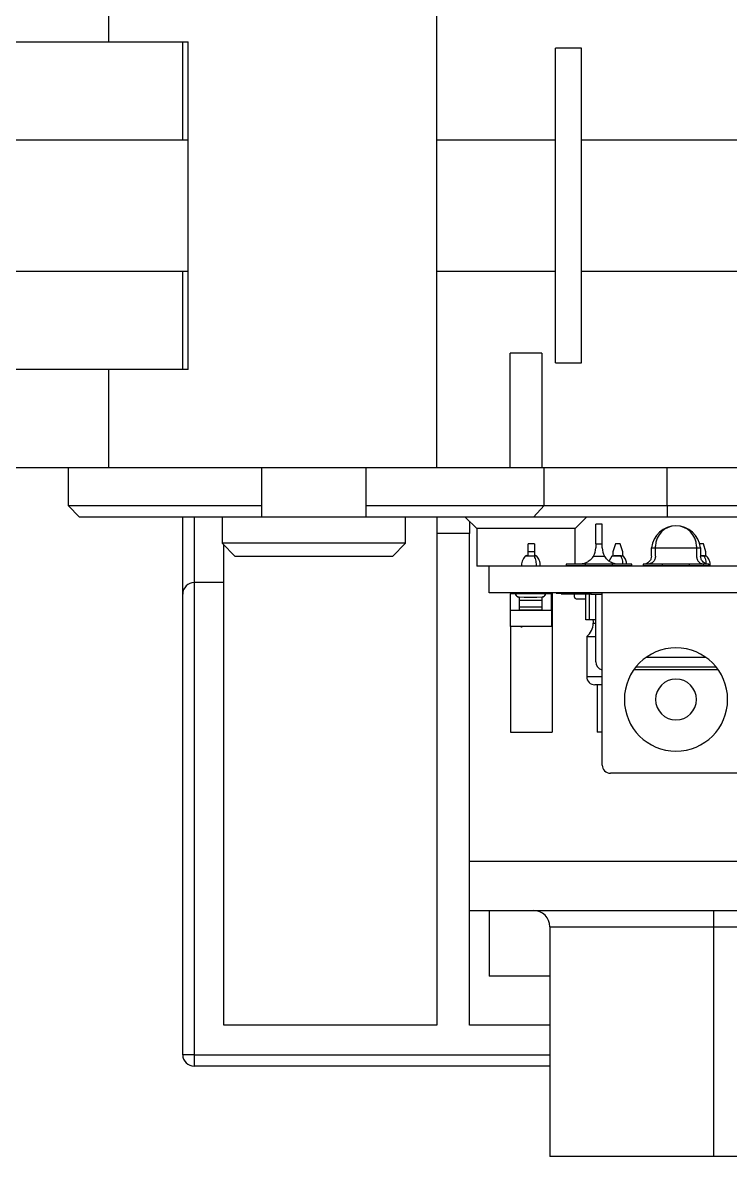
# Model space of a CAD drawing. Header units: millimetres. Extents: x -2889 to 8174, y 2447 to 8478.
# Drawn here: x 2680.43 to 2684.75, y 3455.52 to 3462.44 of the extents above; entities that cross this region are included whole.
import ezdxf

# ---------------------------------------------------------------- set-up
doc = ezdxf.new("R2010")
doc.units = ezdxf.units.MM

msp = doc.modelspace()

# ---------------------------------------------------------------- linework, layer by layer
at = {"color": 7, "linetype": 'Continuous', "lineweight": 25}
for p, q in [((2680.9587, 3462.3195), (2680.9587, 3462.9195)), ((2682.9587, 3459.7195), (2682.9587, 3462.9195)), ((2677.548, 3462.3195), (2680.9587, 3462.3195)), ((2680.9587, 3462.3195), (2681.4415, 3462.3195)), ((2681.4087, 3461.7195), (2681.4087, 3462.3195)), ((2681.4415, 3460.3195), (2681.4415, 3462.3195)), ((2683.8425, 3462.2795), (2683.6825, 3462.2795)), ((2683.6825, 3460.3595), (2683.6825, 3462.2795)), ((2683.8425, 3460.3595), (2683.8425, 3462.2795)), ((2681.4415, 3461.7195), (2678.7225, 3461.7195)), ((2683.6825, 3461.7195), (2682.9587, 3461.7195)), ((2686.6587, 3461.7195), (2683.8425, 3461.7195)), ((2678.7225, 3460.9195), (2681.4415, 3460.9195)), ((2681.4087, 3460.3195), (2681.4087, 3460.9195)), ((2682.9587, 3460.9195), (2683.6825, 3460.9195)), ((2683.8425, 3460.9195), (2686.6587, 3460.9195)), ((2683.4063, 3459.7195), (2683.4063, 3460.4195)), ((2683.599, 3460.4195), (2683.4063, 3460.4195)), ((2683.599, 3460.4195), (2683.599, 3459.7195)), ((2683.6825, 3460.3595), (2683.8425, 3460.3595)), ((2680.9587, 3460.3195), (2677.548, 3460.3195)), ((2680.9587, 3459.7195), (2680.9587, 3460.3195)), ((2681.4415, 3460.3195), (2680.9587, 3460.3195)), ((2680.9587, 3459.7195), (2677.548, 3459.7195)), ((2680.7087, 3459.7195), (2680.7087, 3459.4895)), ((2682.9587, 3459.7195), (2680.9587, 3459.7195)), ((2681.8887, 3459.7195), (2681.8887, 3459.4195)), ((2682.5287, 3459.4195), (2682.5287, 3459.7195)), ((2683.615, 3459.7195), (2682.9587, 3459.7195)), ((2683.615, 3459.4895), (2683.615, 3459.7195)), ((2684.365, 3459.7195), (2683.615, 3459.7195)), ((2684.365, 3459.4895), (2684.365, 3459.7195)), ((2686.6587, 3459.7195), (2684.365, 3459.7195)), ((2680.7087, 3459.4895), (2680.7787, 3459.4195)), ((2680.7087, 3459.4895), (2681.8887, 3459.4895)), ((2682.5287, 3459.4895), (2683.615, 3459.4895)), ((2683.615, 3459.4895), (2683.5494, 3459.4195)), ((2683.615, 3459.4895), (2684.365, 3459.4895)), ((2684.365, 3459.4895), (2684.365, 3459.4195)), ((2684.365, 3459.4895), (2689.0625, 3459.4895)), ((2681.6587, 3459.4195), (2680.7787, 3459.4195)), ((2681.4087, 3458.9495), (2681.4087, 3459.4195)), ((2681.6487, 3459.4195), (2681.6487, 3459.2595)), ((2682.6903, 3459.4195), (2681.6487, 3459.4195)), ((2682.7687, 3459.4195), (2682.6903, 3459.4195)), ((2682.7687, 3459.2595), (2682.7687, 3459.4195)), ((2683.5494, 3459.4195), (2682.7687, 3459.4195)), ((2682.9587, 3459.4195), (2682.9587, 3459.3195)), ((2683.1327, 3459.4195), (2683.2027, 3459.3495)), ((2683.1587, 3459.3935), (2683.1587, 3459.3195)), ((2684.365, 3459.4195), (2683.5494, 3459.4195)), ((2683.8027, 3459.3495), (2683.8727, 3459.4195)), ((2689.0625, 3459.4195), (2684.365, 3459.4195)), ((2682.9587, 3459.3195), (2682.9587, 3456.3195)), ((2683.1587, 3459.3195), (2682.9587, 3459.3195)), ((2683.1587, 3457.3195), (2683.1587, 3459.3195)), ((2683.2027, 3459.3495), (2683.2027, 3459.1195)), ((2683.8027, 3459.3495), (2683.2027, 3459.3495)), ((2683.8027, 3459.1315), (2683.8027, 3459.3495)), ((2683.9687, 3459.3765), (2683.9287, 3459.3765)), ((2683.9287, 3459.2565), (2683.9287, 3459.3765)), ((2683.9687, 3459.2565), (2683.9687, 3459.3765)), ((2681.6487, 3459.2595), (2681.7287, 3459.1795)), ((2682.6903, 3459.2595), (2681.6487, 3459.2595)), ((2681.6587, 3459.0195), (2681.6587, 3459.2495)), ((2682.6887, 3459.1795), (2682.7687, 3459.2595)), ((2682.7687, 3459.2595), (2682.6903, 3459.2595)), ((2683.5157, 3459.2065), (2683.5157, 3459.2565)), ((2683.5557, 3459.2565), (2683.5157, 3459.2565)), ((2683.5557, 3459.2565), (2683.5557, 3459.2065)), ((2683.9287, 3459.2565), (2683.9287, 3459.2315)), ((2683.9287, 3459.2565), (2683.9687, 3459.2565)), ((2683.9687, 3459.2315), (2683.9687, 3459.2565)), ((2684.0487, 3459.2565), (2684.0337, 3459.2065)), ((2684.0787, 3459.2565), (2684.0487, 3459.2565)), ((2684.0937, 3459.2065), (2684.0787, 3459.2565)), ((2684.5867, 3459.2565), (2684.5632, 3459.2565)), ((2684.6017, 3459.2065), (2684.5867, 3459.2565)), ((2682.6215, 3459.1795), (2681.7287, 3459.1795)), ((2682.6887, 3459.1795), (2682.6215, 3459.1795)), ((2683.5058, 3459.1845), (2683.5157, 3459.1845)), ((2683.5557, 3459.2065), (2683.5157, 3459.2065)), ((2683.5157, 3459.1819), (2683.5157, 3459.2065)), ((2683.5557, 3459.2065), (2683.5557, 3459.1794)), ((2683.5557, 3459.1845), (2683.5614, 3459.1845)), ((2683.9153, 3459.1815), (2683.982, 3459.1815)), ((2684.0274, 3459.1814), (2684.01, 3459.1516)), ((2684.0337, 3459.2065), (2684.0337, 3459.1827)), ((2684.0407, 3459.1845), (2684.0777, 3459.1845)), ((2684.0777, 3459.1845), (2684.0843, 3459.1845)), ((2684.0937, 3459.1808), (2684.0937, 3459.2065)), ((2684.2687, 3459.1815), (2684.2687, 3459.2165)), ((2684.2937, 3459.2315), (2684.2937, 3459.2415)), ((2684.2937, 3459.2315), (2684.5437, 3459.2315)), ((2684.2937, 3459.1815), (2684.2937, 3459.2315)), ((2684.5437, 3459.2415), (2684.5437, 3459.2315)), ((2684.5437, 3459.2315), (2684.5437, 3459.1815)), ((2684.5687, 3459.2165), (2684.5687, 3459.1815)), ((2684.5687, 3459.1845), (2684.5857, 3459.1845)), ((2684.5857, 3459.1845), (2684.5923, 3459.1845)), ((2684.6017, 3459.1808), (2684.6017, 3459.2065)), ((2683.2787, 3459.1195), (2683.2027, 3459.1195)), ((2688.6387, 3459.1195), (2683.2787, 3459.1195)), ((2683.2787, 3458.9565), (2683.2787, 3459.1195)), ((2683.7487, 3459.1315), (2683.7487, 3459.1215)), ((2683.8287, 3459.1315), (2683.7487, 3459.1315)), ((2683.8658, 3459.1215), (2683.7487, 3459.1215)), ((2683.8027, 3459.1195), (2683.8027, 3459.1215)), ((2683.8658, 3459.1315), (2683.8358, 3459.1315)), ((2683.8658, 3459.1215), (2683.8658, 3459.1315)), ((2684.0315, 3459.1315), (2683.8658, 3459.1315)), ((2684.0315, 3459.1215), (2683.8658, 3459.1215)), ((2683.9287, 3459.1195), (2683.9287, 3459.1215)), ((2683.9687, 3459.1195), (2683.9687, 3459.1215)), ((2684.0315, 3459.1215), (2684.0315, 3459.1315)), ((2684.0615, 3459.1315), (2684.0315, 3459.1315)), ((2684.1487, 3459.1215), (2684.0315, 3459.1215)), ((2684.1487, 3459.1315), (2684.0687, 3459.1315)), ((2684.1487, 3459.1215), (2684.1487, 3459.1315)), ((2684.2187, 3459.1315), (2684.2187, 3459.1215)), ((2684.2437, 3459.1315), (2684.2187, 3459.1315)), ((2684.3358, 3459.1215), (2684.2187, 3459.1215)), ((2684.3358, 3459.1315), (2684.2558, 3459.1315)), ((2684.2687, 3459.1195), (2684.2687, 3459.1215)), ((2684.2937, 3459.1195), (2684.2937, 3459.1215)), ((2684.3358, 3459.1215), (2684.3358, 3459.1315)), ((2684.5015, 3459.1315), (2684.3358, 3459.1315)), ((2684.5015, 3459.1215), (2684.3358, 3459.1215)), ((2684.5015, 3459.1215), (2684.5015, 3459.1315)), ((2684.5815, 3459.1315), (2684.5015, 3459.1315)), ((2684.6187, 3459.1215), (2684.5015, 3459.1215)), ((2684.5437, 3459.1215), (2684.5437, 3459.1195)), ((2684.5687, 3459.1215), (2684.5687, 3459.1195)), ((2684.6187, 3459.1315), (2684.5937, 3459.1315)), ((2684.6187, 3459.1215), (2684.6187, 3459.1315)), ((2681.4787, 3459.0195), (2681.4787, 3456.1395)), ((2681.6587, 3459.0195), (2681.4787, 3459.0195)), ((2681.6587, 3456.3195), (2681.6587, 3459.0195)), ((2681.4087, 3456.1395), (2681.4087, 3458.9495)), ((2683.9687, 3458.9565), (2683.2787, 3458.9565)), ((2683.408, 3458.9565), (2683.408, 3458.9515)), ((2683.408, 3458.8515), (2683.408, 3458.9515)), ((2683.658, 3458.9515), (2683.408, 3458.9515)), ((2683.4308, 3458.951), (2683.4308, 3458.9515)), ((2683.463, 3458.9326), (2683.4928, 3458.9315)), ((2683.463, 3458.9102), (2683.463, 3458.9326)), ((2683.603, 3458.9102), (2683.463, 3458.9102)), ((2683.463, 3458.8705), (2683.463, 3458.9102)), ((2683.5688, 3458.9315), (2683.603, 3458.9332)), ((2683.603, 3458.9102), (2683.603, 3458.9332)), ((2683.603, 3458.8705), (2683.603, 3458.9102)), ((2683.6308, 3458.951), (2683.6308, 3458.9515)), ((2683.658, 3458.9565), (2683.658, 3458.9515)), ((2683.658, 3458.8515), (2683.658, 3458.9515)), ((2683.6627, 3458.9565), (2683.6627, 3458.1065)), ((2683.6874, 3458.9555), (2683.6874, 3458.9565)), ((2683.6874, 3458.9555), (2683.6887, 3458.9555)), ((2683.6887, 3458.9555), (2683.6887, 3458.9565)), ((2683.6887, 3458.9555), (2683.6977, 3458.9555)), ((2683.6977, 3458.9555), (2683.6977, 3458.9565)), ((2683.699, 3458.9555), (2683.699, 3458.9565)), ((2683.699, 3458.9555), (2683.7092, 3458.9555)), ((2683.7092, 3458.9555), (2683.7092, 3458.9565)), ((2683.7092, 3458.9555), (2683.7187, 3458.9555)), ((2683.7187, 3458.9565), (2683.7187, 3458.9515)), ((2683.7187, 3458.9515), (2683.8687, 3458.9515)), ((2683.7987, 3458.9315), (2683.7987, 3458.9515)), ((2683.8087, 3458.9215), (2683.8687, 3458.9215)), ((2683.8687, 3458.9565), (2683.8687, 3458.9515)), ((2683.8687, 3458.7915), (2683.8687, 3458.9515)), ((2683.8687, 3458.9515), (2683.8887, 3458.9515)), ((2683.8762, 3458.9555), (2683.8762, 3458.9565)), ((2683.8887, 3458.9515), (2683.8887, 3458.7915)), ((2683.8887, 3458.9515), (2683.8987, 3458.9515)), ((2683.8987, 3458.9565), (2683.8987, 3458.9465)), ((2683.9687, 3458.9465), (2683.8987, 3458.9465)), ((2683.9287, 3458.5365), (2683.9287, 3458.9465)), ((2683.9687, 3457.9065), (2683.9687, 3458.9565)), ((2684.8687, 3458.9565), (2683.9687, 3458.9565)), ((2683.408, 3458.7515), (2683.408, 3458.8515)), ((2683.408, 3458.8515), (2683.658, 3458.8515)), ((2683.603, 3458.8705), (2683.463, 3458.8705)), ((2683.463, 3458.8515), (2683.463, 3458.8705)), ((2683.603, 3458.8515), (2683.463, 3458.8515)), ((2683.603, 3458.8515), (2683.603, 3458.8705)), ((2683.658, 3458.8515), (2683.658, 3458.7515)), ((2683.8887, 3458.7915), (2683.8687, 3458.7915)), ((2683.9287, 3458.7915), (2683.8887, 3458.7915)), ((2683.658, 3458.7515), (2683.408, 3458.7515)), ((2683.4087, 3458.7515), (2683.4087, 3458.1065)), ((2683.4721, 3458.7505), (2683.4721, 3458.7515)), ((2683.4721, 3458.7505), (2683.4796, 3458.7505)), ((2683.4796, 3458.7505), (2683.4796, 3458.7515)), ((2683.5721, 3458.7505), (2683.5721, 3458.7515)), ((2683.8737, 3458.6915), (2683.8737, 3458.4465)), ((2683.8737, 3458.6915), (2683.9287, 3458.6915)), ((2684.6772, 3458.4865), (2684.1601, 3458.4865)), ((2684.1753, 3458.5065), (2684.662, 3458.5065)), ((2683.9687, 3458.3965), (2683.9237, 3458.3965)), ((2683.9367, 3458.3965), (2683.9367, 3458.1065)), ((2683.4087, 3458.1065), (2683.6627, 3458.1065)), ((2683.9687, 3458.1065), (2683.9367, 3458.1065)), ((2684.8187, 3457.8565), (2684.0187, 3457.8565)), ((2683.1587, 3457.0195), (2683.1587, 3457.3195)), ((2683.1587, 3457.3195), (2686.1587, 3457.3195)), ((2683.1587, 3456.3195), (2683.1587, 3457.0195)), ((2683.1587, 3457.0195), (2686.1587, 3457.0195)), ((2683.2787, 3457.0195), (2683.2787, 3456.6195)), ((2684.649, 3456.9195), (2684.649, 3457.0195)), ((2683.649, 3456.9195), (2683.649, 3455.5195)), ((2683.649, 3456.9195), (2683.649, 3455.5195)), ((2684.649, 3455.5195), (2684.649, 3456.9195)), ((2683.649, 3456.6195), (2683.2787, 3456.6195)), ((2682.9587, 3456.3195), (2681.6587, 3456.3195)), ((2683.649, 3456.3195), (2683.1587, 3456.3195)), ((2681.4787, 3456.1395), (2681.4087, 3456.1395)), ((2681.4787, 3456.1395), (2681.4787, 3456.0695)), ((2683.649, 3456.0695), (2681.4787, 3456.0695)), ((2684.649, 3455.5195), (2683.649, 3455.5195)), ((2685.649, 3455.5195), (2684.649, 3455.5195))]:
    msp.add_line(p, q, dxfattribs=at)
at = {"color": 8, "linetype": 'Continuous', "lineweight": 25}
for p, q in [((2681.4787, 3459.4195), (2681.4787, 3459.0195)), ((2683.5528, 3459.1814), (2683.4984, 3459.1814)), ((2683.5687, 3459.1814), (2683.5557, 3459.1814)), ((2684.0817, 3459.1814), (2684.0274, 3459.1814)), ((2684.0931, 3459.1814), (2684.0817, 3459.1814)), ((2684.0976, 3459.1814), (2684.0937, 3459.1814)), ((2684.2694, 3459.2315), (2684.2937, 3459.2315)), ((2684.5437, 3459.2315), (2684.5679, 3459.2315)), ((2684.5897, 3459.1814), (2684.5687, 3459.1814)), ((2684.6011, 3459.1814), (2684.5897, 3459.1814)), ((2684.6056, 3459.1814), (2684.6017, 3459.1814)), ((2683.9137, 3458.7715), (2683.9287, 3458.7715)), ((2684.2382, 3458.5648), (2684.5991, 3458.5648)), ((2683.8737, 3458.4465), (2683.9687, 3458.4465)), ((2683.649, 3456.9195), (2684.649, 3456.9195)), ((2684.649, 3456.9195), (2685.649, 3456.9195)), ((2681.4787, 3456.1395), (2683.649, 3456.1395))]:
    msp.add_line(p, q, dxfattribs=at)
at = {"color": 7, "linetype": 'Continuous', "lineweight": 25, "flags": 128}
msp.add_lwpolyline([(2683.9116, 3458.7915), (2683.913, 3458.7831), (2683.9137, 3458.7715)], dxfattribs=at)
at = {"color": 7, "linetype": 'Continuous', "lineweight": 25}
for centre, radius, start, end in [((2684.4187, 3459.2165), 0.15, 5.73917, 174.26083), ((2684.4187, 3459.2415), 0.125, 0, 180), ((2683.5058, 3459.1745), 0.01, 90, 137.01202), ((2683.5614, 3459.1745), 0.01, 42.98798, 90), ((2683.8287, 3459.2315), 0.1, 330, 0), ((2684.0687, 3459.2315), 0.1, 180, 210), ((2684.0347, 3459.1745), 0.01, 96.0935, 137.01202), ((2684.0771, 3459.1797), 0.00493, 20.29883, 82.71681), ((2684.0903, 3459.1745), 0.01, 42.98798, 70.4664), ((2684.5851, 3459.1797), 0.00493, 20.29883, 82.71681), ((2684.5983, 3459.1745), 0.01, 42.98798, 70.4664), ((2681.4787, 3458.9495), 0.07, 90, 180), ((2683.8087, 3458.9315), 0.01, 180, 270), ((2683.8137, 3458.7715), 0.1, 306.8699, 0), ((2684.4187, 3458.3065), 0.315, 0, 180), ((2683.9787, 3458.5365), 0.05, 180, 258.46304), ((2683.9237, 3458.4465), 0.05, 180, 270), ((2684.4187, 3458.3065), 0.125, 0, 180), ((2684.4187, 3458.3065), 0.315, 180, 0), ((2684.4187, 3458.3065), 0.125, 180, 0), ((2684.0187, 3457.9065), 0.05, 180, 270), ((2683.549, 3456.9195), 0.1, 0, 90), ((2681.4787, 3456.1395), 0.07, 180, 270)]:
    msp.add_arc(centre, radius, start, end, dxfattribs=at)
for points, knots in [([(2683.4984, 3459.1814), (2683.491, 3459.1712), (2683.4774, 3459.1527), (2683.4764, 3459.1299), (2683.4759, 3459.1195)], [0, 0, 0, 0, 0.547105, 1, 1, 1, 1]), ([(2683.5528, 3459.1814), (2683.5568, 3459.1712), (2683.5642, 3459.1527), (2683.5648, 3459.1299), (2683.5651, 3459.1195)], [0, 0, 0, 0, 0.547105, 1, 1, 1, 1]), ([(2683.5912, 3459.1195), (2683.5903, 3459.1326), (2683.5887, 3459.1556), (2683.5747, 3459.1736), (2683.5687, 3459.1814)], [0, 0, 0, 0, 0.568245, 1, 1, 1, 1]), ([(2683.9153, 3459.1815), (2683.9104, 3459.1746), (2683.8998, 3459.1591), (2683.8798, 3459.1446), (2683.857, 3459.1345), (2683.8417, 3459.1327), (2683.8328, 3459.1316)], [0, 0, 0, 0, 0.225357, 0.499423, 0.710065, 1, 1, 1, 1]), ([(2684.0645, 3459.1316), (2684.0568, 3459.1325), (2684.0416, 3459.1341), (2684.0193, 3459.1434), (2684.0018, 3459.1562), (2683.9895, 3459.1698), (2683.9845, 3459.1777), (2683.982, 3459.1815)], [0, 0, 0, 0, 0.248917, 0.498585, 0.748607, 0.879847, 1, 1, 1, 1]), ([(2684.118, 3459.1315), (2684.1173, 3459.1404), (2684.1156, 3459.159), (2684.1038, 3459.1736), (2684.0976, 3459.1814)], [0, 0, 0, 0, 0.472431, 1, 1, 1, 1]), ([(2684.2687, 3459.1815), (2684.268, 3459.1758), (2684.2666, 3459.1632), (2684.255, 3459.1443), (2684.2422, 3459.138), (2684.234, 3459.134)], [0, 0, 0, 0, 0.229446, 0.500161, 1, 1, 1, 1]), ([(2684.2937, 3459.1815), (2684.2928, 3459.1748), (2684.2907, 3459.1598), (2684.2795, 3459.1454), (2684.265, 3459.1352), (2684.2546, 3459.133), (2684.2487, 3459.1318)], [0, 0, 0, 0, 0.224684, 0.499429, 0.713368, 1, 1, 1, 1]), ([(2684.2687, 3459.2165), (2684.2687, 3459.2193), (2684.2688, 3459.2243), (2684.2692, 3459.2293), (2684.2694, 3459.2315)], [0, 0, 0, 0, 0.559879, 1, 1, 1, 1]), ([(2684.5437, 3459.1815), (2684.5445, 3459.1748), (2684.5465, 3459.1598), (2684.5579, 3459.1454), (2684.5722, 3459.1352), (2684.5826, 3459.133), (2684.5886, 3459.1318)], [0, 0, 0, 0, 0.226222, 0.499422, 0.713368, 1, 1, 1, 1]), ([(2684.5679, 3459.2315), (2684.5681, 3459.2287), (2684.5686, 3459.2237), (2684.5686, 3459.2187), (2684.5687, 3459.2165)], [0, 0, 0, 0, 0.559879, 1, 1, 1, 1]), ([(2684.6033, 3459.134), (2684.5951, 3459.138), (2684.5824, 3459.1443), (2684.5707, 3459.1631), (2684.5693, 3459.1758), (2684.5687, 3459.1815)], [0, 0, 0, 0, 0.497743, 0.769671, 1, 1, 1, 1]), ([(2684.6282, 3459.1195), (2684.6273, 3459.1326), (2684.6257, 3459.1556), (2684.6117, 3459.1736), (2684.6056, 3459.1814)], [0, 0, 0, 0, 0.568245, 1, 1, 1, 1]), ([(2683.8328, 3459.1316), (2683.8321, 3459.1316), (2683.8307, 3459.1316), (2683.8293, 3459.1315), (2683.8287, 3459.1315)], [0, 0, 0, 0, 0.559949, 1, 1, 1, 1]), ([(2683.8358, 3459.1315), (2683.8353, 3459.1316), (2683.8343, 3459.1316), (2683.8333, 3459.1316), (2683.8328, 3459.1316)], [0, 0, 0, 0, 0.5601149, 1, 1, 1, 1]), ([(2684.0645, 3459.1316), (2684.0639, 3459.1316), (2684.0629, 3459.1316), (2684.0619, 3459.1315), (2684.0615, 3459.1315)], [0, 0, 0, 0, 0.559898, 1, 1, 1, 1]), ([(2684.0687, 3459.1315), (2684.0679, 3459.1316), (2684.0665, 3459.1316), (2684.0651, 3459.1316), (2684.0645, 3459.1316)], [0, 0, 0, 0, 0.5600574, 1, 1, 1, 1]), ([(2684.234, 3459.134), (2684.2312, 3459.1332), (2684.2261, 3459.1318), (2684.2209, 3459.1316), (2684.2187, 3459.1315)], [0, 0, 0, 0, 0.557198, 1, 1, 1, 1]), ([(2684.2487, 3459.1318), (2684.2477, 3459.1317), (2684.2461, 3459.1316), (2684.2444, 3459.1316), (2684.2437, 3459.1315)], [0, 0, 0, 0, 0.559706, 1, 1, 1, 1]), ([(2684.2558, 3459.1315), (2684.2545, 3459.1316), (2684.2521, 3459.1316), (2684.2497, 3459.1317), (2684.2487, 3459.1318)], [0, 0, 0, 0, 0.560166, 1, 1, 1, 1]), ([(2684.5886, 3459.1318), (2684.5873, 3459.1317), (2684.5849, 3459.1316), (2684.5825, 3459.1316), (2684.5815, 3459.1315)], [0, 0, 0, 0, 0.559853, 1, 1, 1, 1]), ([(2684.5937, 3459.1315), (2684.5927, 3459.1316), (2684.591, 3459.1316), (2684.5894, 3459.1317), (2684.5886, 3459.1318)], [0, 0, 0, 0, 0.560332, 1, 1, 1, 1]), ([(2684.6187, 3459.1315), (2684.6157, 3459.1317), (2684.6106, 3459.1319), (2684.6055, 3459.1333), (2684.6033, 3459.134)], [0, 0, 0, 0, 0.563153, 1, 1, 1, 1]), ([(2683.4583, 3458.9315), (2683.4563, 3458.9318), (2683.4521, 3458.9323), (2683.4473, 3458.9358), (2683.4442, 3458.9397), (2683.4424, 3458.9431), (2683.4412, 3458.9469), (2683.441, 3458.9496), (2683.4409, 3458.951)], [0, 0, 0, 0, 0.250181, 0.499968, 0.625289, 0.747174, 0.868967, 1, 1, 1, 1]), ([(2683.4409, 3458.951), (2683.441, 3458.9496), (2683.4412, 3458.9469), (2683.4424, 3458.943), (2683.4442, 3458.9397), (2683.4473, 3458.9358), (2683.4521, 3458.9323), (2683.4563, 3458.9318), (2683.4583, 3458.9315)], [0, 0, 0, 0, 0.131576, 0.253838, 0.376107, 0.501643, 0.750924, 1, 1, 1, 1]), ([(2683.4583, 3458.9315), (2683.4592, 3458.9315), (2683.4607, 3458.9315), (2683.4623, 3458.9315), (2683.463, 3458.9315)], [0, 0, 0, 0, 0.5607098, 1, 1, 1, 1]), ([(2683.4928, 3458.9315), (2683.507, 3458.9315), (2683.5324, 3458.9315), (2683.5577, 3458.9315), (2683.5688, 3458.9315)], [0, 0, 0, 0, 0.560377, 1, 1, 1, 1]), ([(2683.603, 3458.9315), (2683.603, 3458.9315), (2683.6032, 3458.9315), (2683.6033, 3458.9315), (2683.6033, 3458.9315)], [0, 0, 0, 0, 0.559939, 1, 1, 1, 1]), ([(2683.6033, 3458.9315), (2683.6054, 3458.9318), (2683.6095, 3458.9323), (2683.6143, 3458.9358), (2683.6174, 3458.9397), (2683.6192, 3458.9431), (2683.6205, 3458.9469), (2683.6206, 3458.9496), (2683.6207, 3458.951)], [0, 0, 0, 0, 0.249672, 0.499253, 0.624638, 0.746492, 0.868404, 1, 1, 1, 1]), ([(2683.6207, 3458.951), (2683.6206, 3458.9496), (2683.6205, 3458.9469), (2683.6192, 3458.9431), (2683.6174, 3458.9397), (2683.6143, 3458.9358), (2683.6095, 3458.9323), (2683.6054, 3458.9318), (2683.6033, 3458.9315)], [0, 0, 0, 0, 0.131631, 0.253573, 0.375451, 0.50085, 0.750398, 1, 1, 1, 1])]:
    msp.add_open_spline(points, degree=3, knots=knots, dxfattribs=at)
at = {"color": 8, "linetype": 'Continuous', "lineweight": 25}
for points, knots in [([(2684.0817, 3459.1814), (2684.0859, 3459.1713), (2684.0922, 3459.1563), (2684.0929, 3459.1377), (2684.0932, 3459.1315)], [0, 0, 0, 0, 0.667517, 1, 1, 1, 1]), ([(2684.5897, 3459.1814), (2684.594, 3459.1713), (2684.6001, 3459.1568), (2684.6008, 3459.1388), (2684.6011, 3459.1332)], [0, 0, 0, 0, 0.687968, 1, 1, 1, 1])]:
    msp.add_open_spline(points, degree=3, knots=knots, dxfattribs=at)

doc.saveas('drawing.dxf')
